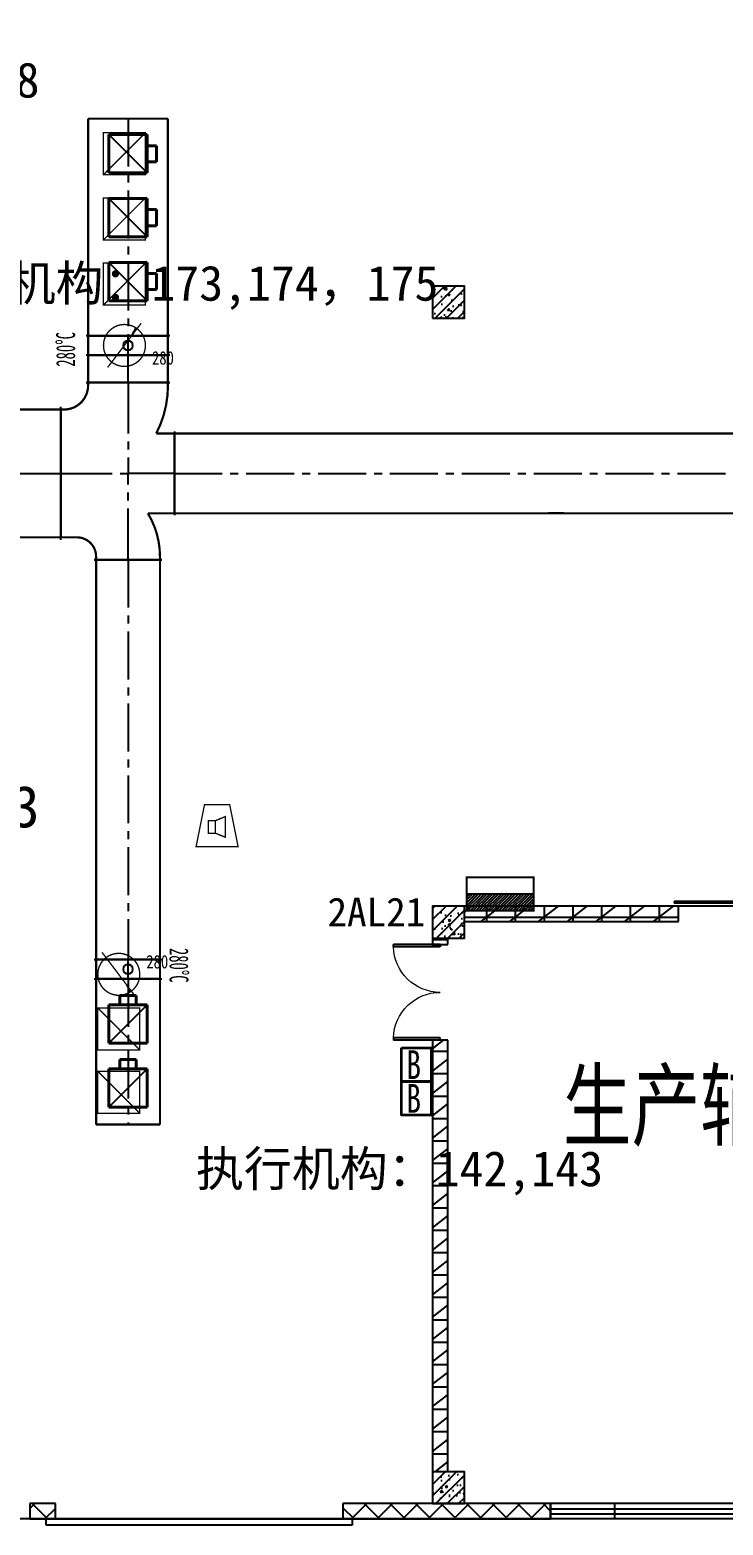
# Model space of a CAD drawing. Header units: millimetres. Extents: x -633009578 to 5705885, y -633235091 to 2571734.
# Drawn here: x 3565970 to 3576819, y 1855664 to 1879059 of the extents above; entities that cross this region are included whole.
import ezdxf

# ---------------------------------------------------------------- set-up
doc = ezdxf.new("R2010")
doc.units = ezdxf.units.MM
doc.header["$LTSCALE"] = 1000
doc.header["$MEASUREMENT"] = 0
doc.linetypes.add('CENTER2', pattern=[1.125, 0.75, -0.125, 0.125, -0.125])
doc.linetypes.add('DASH', pattern=[0.35, 0.25, -0.1])
doc.layers.get('0').update_dxf_attribs({"color": 9})
for name, color, linetype in [('000000000000电气', 7, 'Continuous'), ('A-COLUM(柱)', 255, 'Continuous'), ('A-DOOR(门）', 4, 'Continuous'), ('A-F-AREA(计算)', 5, 'Continuous'), ('A-HATH(填充)', 8, 'Continuous'), ('A-TEXT(房间)', 243, 'Continuous'), ('A-WALL(墙)', 255, 'Continuous'), ('A-WINDOW（窗）', 4, 'Continuous'), ('DUCT-排烟中心线', 5, 'CENTER2'), ('DUCT-排烟法兰', 4, 'Continuous'), ('DUCT-排烟管', 2, 'Continuous'), ('DUCT-排烟管端线', 4, 'Continuous'), ('DUCT-排烟阀门', 7, 'Continuous'), ('DUCT-排风风口', 7, 'Continuous'), ('HVAC-water Dim-SF', 241, 'Continuous'), ('WALL', 9, 'Continuous'), ('电-强电平面-标注', 3, 'Continuous'), ('设备-消防', 3, 'Continuous'), ('设备-箱柜', 3, 'Continuous')]:
    doc.layers.add(name, color=color, linetype=linetype)
doc.styles.add('_TCH', font='simhei.ttf', dxfattribs={"width": 0.75, "bigfont": 'hztxt.shx'})
doc.styles.add('_THVAC_DIM', font='simhei.ttf', dxfattribs={"width": 0.8, "height": 3.5, "bigfont": 'HZTXT'})
doc.styles.add('ELEC-DIM', font='simhei.ttf')
doc.styles.add('IDQSTYLE', font='simhei.ttf', dxfattribs={"width": 0.707, "bigfont": 'hztxt.shx'})
doc.styles.add('SF', font='simhei.ttf', dxfattribs={"width": 0.75, "bigfont": '@@@hztxt.shx'})
doc.styles.get("Standard").update_dxf_attribs({"font": 'simhei.ttf', "bigfont": 'hztxt.shx'})
doc.styles.add('宋体', font='simhei.ttf')
pattern_1 = [(45, (1102421.475196039, 677977.5160347573), (-200.0002033111466, 200.0002033111467), []), (135, (1102421.475196039, 677977.5160347573), (-200.0002033111467, -200.0002033111466), [])]
pattern_2 = [(0, (1102221.475196039, 677977.5160347573), (0, 350), []), (37.875, (1102621.475196039, 677977.5160347573), (-169.61527734408, 218.0766567528281), []), (90, (1102621.475196039, 677977.5160347573), (-450, 2.755455298081545e-14), [])]

# ---------------------------------------------------------------- blocks, each defined once
blk = doc.blocks.new('HC001298')
at = {"color": 0, "linetype": 'Continuous', "const_width": 0.2}
blk.add_lwpolyline([(-3.125, 3.125), (3.125, 3.125), (3.125, -3.125), (-3.125, -3.125)], close=True, dxfattribs=at)
blk.add_lwpolyline([(-3.125, -3.125), (3.125, 3.125)], dxfattribs=at)
at = {"color": 0, "style": 'IDQSTYLE', "width": 0.7}
blk.add_attdef('PSFHATT', (5.125, -3.125), '', height=2.5, dxfattribs=at)
blk = doc.blocks.new('HC001303')
at = {"color": 0, "linetype": 'Continuous'}
blk.add_line((1.147673841419251, 1.538953517481514), (1.735401947549264, 2.599742189978989), dxfattribs=at)
at = {"color": 0, "linetype": 'Continuous', "const_width": 0.2}
blk.add_lwpolyline([(2.673745217742495e-14, -3.125, 0.1989123673796571), (2.209708691207992, -2.209708691207937, 0.1989123673796571), (3.125000000000028, -4.323120637516818e-16, 0.1989123673796568), (2.209708691207993, 2.209708691207993, 0.1989123673796569), (2.841876514387939e-14, 3.125, 0.1989123673796569), (-2.209708691207936, 2.209708691207994, 0.1989123673796568), (-3.124999999999972, 2.10353517373855e-15, 0.1989123673796572), (-2.209708691207937, -2.209708691207936, 0.1989123673796571)], format="xyb", close=True, dxfattribs=at)
blk.add_lwpolyline([(-2.500110713345594, -3.281016827298258), (2.47847216535268, 3.297393019579605)], dxfattribs=at)
at = {"color": 0, "style": 'IDQSTYLE', "width": 0.7}
for tag, p in [('280', (4.109408226946883, -2.854615367737885)), ('PSFHATT', (5.125000010000028, -3.281016827298258))]:
    blk.add_attdef(tag, p, '', height=2, dxfattribs=at)
blk = doc.blocks.new('HC001213')
at = {"color": 0, "linetype": 'Continuous', "const_width": 0.2}
blk.add_lwpolyline([(-1.875, 3.125), (1.875, 3.125), (3.125, -3.125), (-3.125, -3.125)], close=True, dxfattribs=at)
for points in [[(-1.293653517016746, 0.7382802506738564), (-0.243653517016746, 0.7382802506738564), (-0.243653517016746, -1.136719749326144), (-1.293653517016746, -1.136719749326144), (-1.293653517016746, 0.7382802506738564)], [(-0.243653517016746, 0.7382802506738564), (1.231346482983254, 1.338280250673856), (1.231346482983254, -1.736719749326144), (-0.243653517016746, -1.136719749326144)]]:
    blk.add_lwpolyline(points, dxfattribs=at)
at = {"color": 0, "style": 'IDQSTYLE', "width": 0.7}
blk.add_attdef('PSFHATT', (5.125, -3.125), '', height=2.5, dxfattribs=at)
blk = doc.blocks.new('*X27')
at = {"color": 0}
for p, q in [((99.8306862801869, 192.7445173280992), (101.9907448318158, 194.9045758797282)), ((99.8306862801869, 193.1687813968112), (101.5664807631039, 194.9045758797282)), ((99.8306862801869, 193.5930454655231), (101.142216694392, 194.9045758797282)), ((99.8306862801869, 194.017309534235), (100.71795262568, 194.9045758797282)), ((99.8306862801869, 194.441573602947), (100.2936885569681, 194.9045758797282)), ((99.8306862801869, 194.8658376716589), (99.86942448825616, 194.9045758797282)), ((99.91500890052772, 192.4045758797282), (102.4150089005277, 194.9045758797282)), ((100.3392729692396, 192.4045758797282), (102.8392729692397, 194.9045758797282)), ((100.7635370379516, 192.4045758797282), (103.2635370379516, 194.9045758797282)), ((101.1878011066635, 192.4045758797282), (103.6878011066635, 194.9045758797282)), ((101.6120651753754, 192.4045758797282), (104.1120651753754, 194.9045758797282)), ((102.0363292440874, 192.4045758797282), (104.5363292440874, 194.9045758797282)), ((102.4605933127993, 192.4045758797282), (104.9605933127993, 194.9045758797282)), ((102.8848573815112, 192.4045758797282), (105.3848573815112, 194.9045758797282)), ((103.3091214502232, 192.4045758797282), (105.8091214502232, 194.9045758797282)), ((103.7333855189351, 192.4045758797282), (106.2333855189351, 194.9045758797282)), ((104.157649587647, 192.4045758797282), (106.657649587647, 194.9045758797282)), ((104.5819136563589, 192.4045758797282), (107.0819136563589, 194.9045758797282)), ((105.0061777250709, 192.4045758797282), (107.5061777250709, 194.9045758797282)), ((105.4304417937828, 192.4045758797282), (107.9304417937828, 194.9045758797282)), ((105.8547058624947, 192.4045758797282), (108.3547058624947, 194.9045758797282)), ((106.2789699312067, 192.4045758797282), (108.7789699312067, 194.9045758797282)), ((106.7032339999186, 192.4045758797282), (109.2032339999186, 194.9045758797282)), ((107.1274980686305, 192.4045758797282), (109.6274980686305, 194.9045758797282)), ((107.5517621373425, 192.4045758797282), (109.8306862801869, 194.6835000225726)), ((107.9760262060544, 192.4045758797282), (109.8306862801869, 194.2592359538607)), ((108.4002902747663, 192.4045758797282), (109.8306862801869, 193.8349718851487)), ((108.8245543434782, 192.4045758797282), (109.8306862801869, 193.4107078164368)), ((109.2488184121902, 192.4045758797282), (109.8306862801869, 192.9864437477249)), ((109.6730824809021, 192.4045758797282), (109.8306862801869, 192.562179679013))]:
    blk.add_line(p, q, dxfattribs=at)
blk = doc.blocks.new('HC000427')
at = {"color": 0, "linetype": 'Continuous', "const_width": 0.3}
blk.add_lwpolyline([(5, 2.5), (-5, 2.5), (-5, -2.5), (5, -2.5)], close=True, dxfattribs=at)
blk.add_lwpolyline([(5, 0), (-5, 0)], dxfattribs=at)
at = {"color": 0, "linetype": 'Continuous'}
blk.add_blockref('*X27', (-104.8306862801869, -194.9045758797282), dxfattribs=at)
at = {"color": 0, "style": 'IDQSTYLE', "width": 0.7}
blk.add_attdef('PSFHATT', (7, -2.5), '', height=2.5, dxfattribs=at)
blk = doc.blocks.new('$TCHSYS$WIN2D')
for p, q in [((-0.5, 0.5), (0.5, 0.5)), ((0.5, 0.5), (0.4999999999999998, -0.5)), ((0.5, 0.1666666666666666), (-0.5, 0.1666666666666666)), ((0.5, -0.1666666666666667), (-0.5, -0.1666666666666667)), ((-0.4999999999999999, -0.5), (0.5, -0.5))]:
    blk.add_line(p, q)
blk = doc.blocks.new('$DorLib2D$00000126')
at = {"color": 0, "linetype": 'Continuous'}
for p, q in [((-0.5319999999956053, 0.5), (-0.5319999999956053, 0.900000000000091)), ((0.5320000000047003, 0.900000000000091), (0.5320000000047003, 0.5000000000002274))]:
    blk.add_line(p, q, dxfattribs=at)
at = {"color": 0, "linetype": 'DASH'}
for p, q in [((-0.5319999999956053, 0.900000000000091), (0.5320000000047003, 0.900000000000091)), ((-0.5319999999956053, 0.5), (0.5320000000047003, 0.5000000000002274))]:
    blk.add_line(p, q, dxfattribs=at)
blk = doc.blocks.new('$DORLIB2D$00000127')
at = {"color": 0}
for points in [[(-0.5333333333328483, 0.7948983154366971), (-0.5333333333328483, 0.690405644187237)], [(-0.03333333333284827, 0.7948983154366971), (-0.5333333333328483, 0.7948983154366971)], [(-0.03333333333284827, 0.7948983154366971), (-0.03333333333284827, 0.690405644187237)], [(0.5333333333328483, 0.7948983154366971), (0.03333333333284827, 0.7948983154366971)], [(0.03333333333284827, 0.7948983154366971), (0.03333333333284827, 0.690405644187237)], [(0.5333333333328483, 0.7948983154366971), (0.5333333333328483, 0.690405644187237)], [(-0.03333333333284827, 0.690405644187237), (-0.5333333333328483, 0.690405644187237)], [(0.5333333333328483, 0.690405644187237), (0.03333333333284827, 0.690405644187237)], [(0.5, 0.4999999999999858), (-0.5, 0.4999999999999858)]]:
    blk.add_lwpolyline(points, dxfattribs=at)
blk = doc.blocks.new('$DorLib2D$00000002')
for p, q in [((-0.5, -5.684341886080802e-17), (-0.5000000000000007, 0.4875)), ((-0.4750000000000007, 0.4875), (-0.5000000000000007, 0.4875)), ((-0.475, -2.842170943040401e-17), (-0.4750000000000007, 0.4875)), ((0.475, -2.842170943040401e-17), (0.4750000000000007, 0.4875)), ((0.4750000000000007, 0.4875), (0.5000000000000007, 0.4875)), ((0.5, -5.684341886080802e-17), (0.5000000000000007, 0.4875)), ((-0.5, -5.684341886080802e-17), (-0.475, -2.842170943040401e-17)), ((0.5, -5.684341886080802e-17), (0.475, -2.842170943040401e-17))]:
    blk.add_line(p, q)
at = {"lineweight": 13}
for centre, start, end in [((-0.4875, -4.263256414560601e-17), 0, 88.53071641864632), ((0.4875, -4.263256414560601e-17), 91.4692835813537, 180)]:
    blk.add_arc(centre, 0.4875, start, end, dxfattribs=at)
blk = doc.blocks.new('_FZH')
h = blk.add_hatch()
h.set_pattern_fill('钢筋混凝土', color=256, scale=0.1, style=0)
h.set_pattern_definition([(45, (0, 0), (-0.1767766952966369, 0.1767766952966369), []), (50, (0, 0), (0.7172601826007535, -0.06275213498259512), [0.07500000000000001, -0.8250000000000001]), (355, (0, 0), (-0.138751333613, 0.7521921337000119), [0.06, -0.66]), (100.4514, (0.05977168000000001, -0.00522934), (0.5785093817140216, 0.6894395420609536), [0.06374019, -0.701142112]), (46.1842, (0, 0.2), (1.067241048625645, -0.1655190143290181), [0.1125, -1.2375]), (96.6356, (0.088936745, 0.186206693), (0.9346627055487033, 0.9741178709004418), [0.095610288, -1.051713]), (351.1842, (0, 0.2), (0.9346619451336272, 0.9741186009253247), [0.09000000000000001, -0.9900000000000001]), (21, (0.1, 0.15), (0.5969070521184617, -0.4026188906653388), [0.07500000000000001, -0.8250000000000001]), (326, (0.1, 0.15), (0.2433153319215824, 0.7251500450468529), [0.06, -0.66]), (71.4514, (0.149742233, 0.116448394), (0.84022262858149, 0.3225304967099524), [0.06374019, -0.701142112]), (37.50000000000001, (0, 0), (0.01215985531729062, 0.3328938538313115), [0, -0.652, 0, -0.67, 0, -0.6625000000000001]), (7.499999999999999, (0, 0), (0.2630695374421486, 0.3944117118823603), [0, -0.382, 0, -0.637, 0, -0.2525]), (-32.5, (-0.223, 0), (0.533822436172409, -0.02255487173437976), [0, -0.25, 0, -0.78, 0, -1.035]), (-42.5, (-0.323, 0), (0.5831861693423862, 0.1001049823323177), [0, -0.325, 0, -0.518, 0, -0.735])])
h.paths.add_polyline_path([(-0.5, -0.5), (0.5, -0.5), (0.5, 0.5), (-0.5, 0.5)])
blk.add_lwpolyline([(-0.5, -0.5), (0.5, -0.5), (0.5, 0.5), (-0.5, 0.5)], close=True)
blk = doc.blocks.new('00000594Cent')
at = {"lineweight": -2}
blk.add_line((-218.75, 1.4210854715202e-14), (218.75, 1.4210854715202e-14), dxfattribs=at)
at = {"color": 0, "linetype": 'ByBlock', "lineweight": -2}
blk.add_circle((0, 1.4210854715202e-14), 125, dxfattribs=at)
blk = doc.blocks.new('00000594Body')
at = {"color": 0, "linetype": 'ByBlock', "lineweight": -2}
for p, q in [((-250, -500), (-249.9999999999964, 500)), ((250, 500), (-250, 500)), ((250, -500), (250.0000000000036, 500)), ((-250, -500), (250, -500))]:
    blk.add_line(p, q, dxfattribs=at)
blk = doc.blocks.new('$风口$00000116')
blk.add_line((-100, 100), (100, -100))
at = {"lineweight": 40}
for p, q in [((100, 100), (-100, 100)), ((-100, 100), (-100, -100)), ((100, -100), (100, 100)), ((-100, -100), (100, -100)), ((-41.83000000000175, -100), (-41.83000000000175, -148.9999999999982)), ((-41.83000000000175, -148.9999999999982), (41.83000000000175, -148.9999999999982)), ((41.83000000000175, -148.9999999999982), (41.83000000000175, -100))]:
    blk.add_line(p, q, dxfattribs=at)

msp = doc.modelspace()

# ---------------------------------------------------------------- hatches: boundary and pattern name
at = {"layer": 'A-HATH(填充)'}
h = msp.add_hatch(dxfattribs=at)
h.set_pattern_fill('空心砖', color=256, scale=100, style=0)
h.set_pattern_definition(pattern_2)
h.paths.add_polyline_path([(3572769.994031749, 1865349.596922424), (3572769.994031749, 1865109.596922423), (3576119.994031997, 1865109.596922408), (3576119.994031996, 1865349.596922421)])
h = msp.add_hatch(dxfattribs=at)
h.set_pattern_fill('空心砖', color=256, scale=100, style=0)
h.set_pattern_definition(pattern_2)
h.paths.add_polyline_path([(3572509.994031214, 1864849.596922424), (3572269.994031214, 1864849.596922424), (3572269.994031223, 1864749.596922615), (3572509.994031223, 1864749.596922615)])
h = msp.add_hatch(dxfattribs=at)
h.set_pattern_fill('空心砖', color=256, scale=100, style=0)
h.set_pattern_definition(pattern_2)
h.paths.add_polyline_path([(3572509.994031182, 1856499.596922424), (3572509.994031223, 1863249.596922615), (3572269.994031223, 1863249.596922615), (3572269.994031182, 1856499.596922424)])
h = msp.add_hatch(dxfattribs=at)
h.set_pattern_fill('多孔材料', color=256, scale=100, style=0)
h.set_pattern_definition(pattern_1)
h.paths.add_polyline_path([(3565969.986826289, 1855759.59692243), (3566369.986825779, 1855759.59692243), (3566369.986825779, 1855999.596922419), (3565969.986826289, 1855999.596922419)])
h = msp.add_hatch(dxfattribs=at)
h.set_pattern_fill('多孔材料', color=256, scale=100, style=0)
h.set_pattern_definition(pattern_1)
h.paths.add_polyline_path([(3570869.986826288, 1855759.59692243), (3574119.983537002, 1855759.59692243), (3574119.983537002, 1855999.596922419), (3570869.986826288, 1855999.596922419)])

# ---------------------------------------------------------------- linework, layer by layer
at = {"layer": '000000000000电气', "color": 1, "lineweight": 35}
for points in [[(3571787.115419437, 1863133.597224139), (3572247.453445231, 1863133.597224139), (3572247.453445231, 1862605.254717262), (3571787.115419437, 1862605.254717262)], [(3571787.115419437, 1862605.254717262), (3572247.453445231, 1862605.254717262), (3572247.453445231, 1862076.912210385), (3571787.115419437, 1862076.912210385)]]:
    msp.add_lwpolyline(points, close=True, dxfattribs=at)
at = {"layer": 'A-DOOR(门）'}
msp.add_line((3566369.986825959, 1855759.596922424), (3570869.986825959, 1855759.596922424), dxfattribs=at)
at = {"layer": 'A-F-AREA(计算)'}
msp.add_lwpolyline([(3534479.971570265, 1991839.59697076), (3668759.971570265, 1991839.59697076), (3668759.971570265, 1855759.59697076), (3534479.971570265, 1855759.59697076)], close=True, dxfattribs=at)
at = {"layer": 'A-HATH(填充)', "linetype": 'Continuous'}
msp.add_line((3574084.011399284, 1871502.606289609), (3574324.01139927, 1871502.606289609), dxfattribs=at)
at = {"layer": 'A-WALL(墙)'}
for p, q in [((3576119.994031996, 1865349.596922421), (3572769.994031, 1865349.59692245)), ((3576119.994031997, 1865109.596922408), (3576119.994031996, 1865349.596922421)), ((3572769.994031, 1865109.596922365), (3576119.994031997, 1865109.596922408)), ((3572269.994030988, 1864849.596922453), (3572269.994031223, 1864749.596922615)), ((3572269.994031223, 1864749.596922615), (3572509.994031223, 1864749.596922615)), ((3572509.994031223, 1864749.596922615), (3572509.994031084, 1864849.596922453)), ((3572509.994031223, 1863249.596922615), (3572269.994031223, 1863249.596922615)), ((3572269.994031223, 1863249.596922615), (3572269.994031182, 1856499.596922424)), ((3572509.994031182, 1856499.596922424), (3572509.994031223, 1863249.596922615))]:
    msp.add_line(p, q, dxfattribs=at)
at = {"layer": 'A-WINDOW（窗）'}
msp.add_lwpolyline([(3575119.983537002, 1855999.596922417), (3575119.983537002, 1855759.596922424)], dxfattribs=at)
at = {"layer": 'DUCT-排烟中心线', "color": 8}
for p, q in [((3567505.405830137, 1877671.076086348), (3567505.405830137, 1874271.64664416)), ((3567505.405830137, 1873544.727128722), (3567505.405830137, 1873971.24664416)), ((3567505.405830137, 1873544.527128722), (3567505.405830137, 1873494.527128722)), ((3567505.405830137, 1873494.527128722), (3567505.405830137, 1872119.527128722)), ((3561258.852023492, 1872119.527128722), (3566455.205830137, 1872119.527128722)), ((3566455.405830137, 1872119.527128722), (3566505.405830137, 1872119.527128722)), ((3566505.405830137, 1872119.527128722), (3567505.405830137, 1872119.527128722)), ((3567505.405830138, 1870819.527128722), (3567505.405830137, 1872119.527128722)), ((3568180.405830137, 1872119.527128722), (3567505.405830137, 1872119.527128722)), ((3568230.405830137, 1872119.527128722), (3568180.405830137, 1872119.527128722)), ((3568230.605830137, 1872119.527128722), (3582009.485994509, 1872119.527128722)), ((3567505.405830138, 1870769.527128722), (3567505.405830138, 1870819.527128722)), ((3567505.405830138, 1870769.327128722), (3567505.405830138, 1864512.670562645)), ((3567505.405830138, 1864212.270562645), (3567505.405830138, 1861931.110390527))]:
    msp.add_line(p, q, dxfattribs=at)
at = {"layer": 'DUCT-排烟法兰', "color": 8}
for p, q in [((3568160.405830137, 1874271.54664416), (3566850.405830137, 1874271.54664416)), ((3568160.405830137, 1873971.34664416), (3566850.405830137, 1873971.34664416)), ((3566850.405830137, 1873544.627128722), (3568160.405830137, 1873544.627128722)), ((3566455.305830137, 1871079.527128722), (3566455.305830137, 1873159.527128722)), ((3568230.505830138, 1872774.527128722), (3568230.505830138, 1871464.527128722)), ((3568035.405830138, 1870769.427128722), (3566975.405830138, 1870769.427128722)), ((3566975.405830138, 1870769.427128722), (3568035.405830138, 1870769.427128722)), ((3566975.405830138, 1864512.570562645), (3568035.405830138, 1864512.570562645)), ((3566975.405830138, 1864212.370562645), (3568035.405830138, 1864212.370562645))]:
    msp.add_line(p, q, dxfattribs=at)
at = {"layer": 'DUCT-排烟管', "color": 8, "const_width": 35}
for points in [[(3566880.405830137, 1877671.076086348), (3566880.405830137, 1874271.64664416)], [(3568130.405830137, 1877671.076086348), (3566880.405830137, 1877671.076086348)], [(3568130.405830137, 1874271.64664416), (3568130.405830137, 1877671.076086348)], [(3566880.405830137, 1873971.44664416), (3566880.405830137, 1874271.44664416)], [(3568130.405830137, 1874271.44664416), (3568130.405830137, 1873971.44664416)], [(3566880.405830137, 1873971.24664416), (3566880.405830137, 1873544.727128722)], [(3568130.405830137, 1873544.727128722), (3568130.405830137, 1873971.24664416)], [(3566880.405830137, 1873544.527128722), (3566880.405830137, 1873494.527128722)], [(3568130.405830137, 1873494.527128722), (3568130.405830137, 1873544.527128722)], [(3566455.205830137, 1873119.527128722), (3561258.852023492, 1873119.527128722)], [(3566505.405830137, 1873119.527128722), (3566455.405830137, 1873119.527128722)], [(3568180.405830137, 1872744.527128722), (3567946.976154471, 1872744.527128722)], [(3568230.405830137, 1872744.527128722), (3568180.405830137, 1872744.527128722)], [(3582009.485994509, 1872744.527128722), (3568230.605830137, 1872744.527128722)], [(3567816.430132302, 1871494.527128722), (3568180.405830137, 1871494.527128722)], [(3568180.405830137, 1871494.527128722), (3568230.405830137, 1871494.527128722)], [(3568230.605830137, 1871494.527128722), (3582009.485994509, 1871494.527128722)], [(3561258.852023492, 1871119.527128722), (3566455.205830137, 1871119.527128722)], [(3566455.405830137, 1871119.527128722), (3566705.405830138, 1871119.527128722)], [(3567005.405830138, 1870819.527128722), (3567005.405830138, 1870769.527128722)], [(3567005.405830138, 1870769.327128722), (3567005.405830138, 1864512.670562645)], [(3568005.405830138, 1870769.527128722), (3568005.405830138, 1870819.527128722)], [(3568005.405830138, 1864512.670562645), (3568005.405830138, 1870769.327128722)], [(3567005.405830138, 1864212.470562645), (3567005.405830138, 1864512.470562645)], [(3568005.405830138, 1864512.470562645), (3568005.405830138, 1864212.470562645)], [(3567005.405830138, 1864212.270562645), (3567005.405830138, 1861931.110390527)], [(3568005.405830138, 1861931.110390527), (3568005.405830138, 1864212.270562645)], [(3567005.405830138, 1861931.110390527), (3568005.405830138, 1861931.110390527)]]:
    msp.add_lwpolyline(points, dxfattribs=at)
for points in [[(3566505.405830137, 1873119.527128722, 0.414213562373095), (3566880.405830137, 1873494.527128722)], [(3567946.976154471, 1872744.527128722, 0.120510510833236), (3568130.405830137, 1873494.527128722)], [(3568005.405830138, 1870819.527128722, 0.1373415594037969), (3567816.430132302, 1871494.527128722)], [(3567005.405830138, 1870819.527128722, 0.4142135623733224), (3566705.405830138, 1871119.527128722)]]:
    msp.add_lwpolyline(points, format="xyb", dxfattribs=at)
at = {"layer": 'DUCT-排烟管端线', "color": 8}
for p, q in [((3566880.405830137, 1874271.64664416), (3568130.405830137, 1874271.64664416)), ((3568130.405830137, 1874271.44664416), (3566880.405830137, 1874271.44664416)), ((3568130.405830137, 1873971.44664416), (3566880.405830137, 1873971.44664416)), ((3568130.405830137, 1873971.24664416), (3566880.405830137, 1873971.24664416)), ((3566880.405830137, 1873544.727128722), (3568130.405830137, 1873544.727128722)), ((3568130.405830137, 1873544.527128722), (3566880.405830137, 1873544.527128722)), ((3566455.205830137, 1871119.527128722), (3566455.205830137, 1873119.527128722)), ((3566455.405830137, 1873119.527128722), (3566455.405830137, 1871119.527128722)), ((3568230.405830137, 1872744.527128722), (3568230.405830137, 1871494.527128722)), ((3568230.605830137, 1872744.527128722), (3568230.605830137, 1871494.527128722)), ((3567005.405830138, 1870769.527128722), (3568005.405830138, 1870769.527128722)), ((3568005.405830138, 1870769.327128722), (3567005.405830138, 1870769.327128722)), ((3567005.405830138, 1864512.670562645), (3568005.405830138, 1864512.670562645)), ((3568005.405830138, 1864512.470562645), (3567005.405830138, 1864512.470562645)), ((3568005.405830138, 1864212.470562645), (3567005.405830138, 1864212.470562645)), ((3568005.405830138, 1864212.270562645), (3567005.405830138, 1864212.270562645))]:
    msp.add_line(p, q, dxfattribs=at)
at = {"layer": 'WALL'}
for p, q in [((3566369.986825779, 1855999.596922419), (3565969.986826289, 1855999.596922419)), ((3565969.986826289, 1855999.596922419), (3565969.986826289, 1855759.59692243)), ((3566369.986825779, 1855759.59692243), (3566369.986825779, 1855999.596922419)), ((3574119.983537002, 1855999.596922419), (3570869.986826288, 1855999.596922419)), ((3570869.986826288, 1855999.596922419), (3570869.986826288, 1855759.59692243)), ((3574119.983537002, 1855759.59692243), (3574119.983537002, 1855999.596922419)), ((3565969.986826289, 1855759.59692243), (3566369.986825779, 1855759.59692243)), ((3570869.986826288, 1855759.59692243), (3574119.983537002, 1855759.59692243))]:
    msp.add_line(p, q, dxfattribs=at)

# ---------------------------------------------------------------- block references
at = {"layer": 'A-COLUM(柱)', "xscale": 500, "yscale": 500, "zscale": 500}
for p in [(3572519.994031749, 1874799.596922424), (3572519.994031749, 1865099.596922424), (3572519.994031749, 1856249.596922424)]:
    msp.add_blockref('_FZH', p, dxfattribs=at)
at = {"layer": 'A-DOOR(门）', "xscale": 2000, "yscale": 240, "zscale": 2000}
msp.add_blockref('$DORLIB2D$00000127', (3577119.994031977, 1865229.596922424), dxfattribs=at)
at = {"layer": 'A-DOOR(门）', "xscale": -1500, "yscale": 1500, "zscale": 1500, "rotation": 89.99999999999999}
msp.add_blockref('$DorLib2D$00000002', (3572389.994031182, 1863999.596922481), dxfattribs=at)
at = {"layer": 'A-DOOR(门）', "extrusion": (0, 0, -1), "xscale": -4500, "yscale": 240, "zscale": 4500, "rotation": 180}
msp.add_blockref('$DorLib2D$00000126', (-3568619.986825959, 1855879.596922424), dxfattribs=at)
at = {"layer": 'A-WINDOW（窗）', "extrusion": (0, 0, -1), "xscale": 25999.99999999977, "yscale": 240, "zscale": 25999.99999999977}
msp.add_blockref('$TCHSYS$WIN2D', (-3587119.983536978, 1855879.596922424), dxfattribs=at)
at = {"layer": 'DUCT-排烟阀门', "color": 8, "xscale": -0.6, "rotation": 270}
for name, p, yscale in [('00000594Body', (3567505.405830137, 1874121.44664416, 3000), 1.25), ('00000594Cent', (3567505.405830137, 1874121.44664416, 3000), 0.6), ('00000594Cent', (3567505.405830138, 1864362.470562645, 3000), 0.6)]:
    msp.add_blockref(name, p, dxfattribs=dict(at, yscale=yscale))
msp.add_blockref('00000594Body', (3567505.405830138, 1864362.470562645, 3000), dxfattribs=at)
at = {"layer": 'DUCT-排风风口', "color": 8, "xscale": -3, "yscale": 3}
for p, rotation in [((3567505.405830137, 1877121.446644319, 2600), 89.99999999999997), ((3567505.405830137, 1876121.446644319, 2600), 89.99999999999997), ((3567505.405830137, 1875121.446644319, 2600), 89.99999999999997), ((3567505.405830138, 1863502.291157224, 2600), 180), ((3567505.405830138, 1862502.291157224, 2600), 180)]:
    msp.add_blockref('$风口$00000116', p, dxfattribs=dict(at, rotation=rotation))
at = {"layer": '设备-消防', "xscale": 105, "yscale": 105, "zscale": 105}
for name, p in [('HC001298', (3567449.753938913, 1877121.446644336, 2600)), ('HC001298', (3567449.753938913, 1876102.5, 2600)), ('HC001298', (3567449.753938913, 1875084, 2600)), ('HC001213', (3568899.745779686, 1866609.125))]:
    msp.add_blockref(name, p, dxfattribs=at)
at = {"layer": '设备-消防'}
ref = msp.add_blockref('HC001303', (3567449.753938913, 1874122, 2600), dxfattribs=dict(at, xscale=105, yscale=105, zscale=105))
ref.add_attrib('280', '280', (3567881.241802743, 1873822.265386387, 2600), dxfattribs={"layer": '0', "color": 0, "height": 210, "width": 0.8})
ref = msp.add_blockref('HC001303', (3567360.998362739, 1864281.645417887), dxfattribs=dict(at, xscale=-105, yscale=105, zscale=105, rotation=180))
ref.add_attrib('280', '280', (3567792.486226568, 1864374.101723177), dxfattribs={"layer": '0', "color": 0, "height": 210, "width": 0.8})
at = {"layer": '设备-消防', "xscale": -105, "yscale": 105, "zscale": 105, "rotation": 180}
for p in [(3567360.998362739, 1863427.237094837), (3567360.998362739, 1862437.237094837)]:
    msp.add_blockref('HC001298', p, dxfattribs=at)
at = {"layer": '设备-箱柜', "xscale": 105, "yscale": 105, "zscale": 105}
msp.add_blockref('HC000427', (3573330.5, 1865537.999999747), dxfattribs=at)

# ---------------------------------------------------------------- texts
at = {"layer": '000000000000电气', "color": 20, "lineweight": 35, "true_color": 0xff5500, "style": '宋体'}
for s, p in [('执行机构：157,158', (3559751.31222984, 1878000.551063867)), ('执行机构：173,174，175', (3564120.795697236, 1874821.811557788)), ('执行机构：142,143', (3568569.641792182, 1860965.665619345))]:
    msp.add_text(s, height=550, dxfattribs=at).set_placement(p)
at = {"layer": '000000000000电气', "color": 2, "lineweight": 35, "style": '宋体'}
msp.add_text('手报：113', height=650, dxfattribs=at).set_placement((3562134.215950486, 1866581.78125))
at = {"layer": 'A-TEXT(房间)', "style": '_TCH', "width": 0.75}
msp.add_text('生产辅房', height=1050, dxfattribs=at).set_placement((3574312.777254505, 1861706.173116858))
at = {"layer": 'DUCT-排烟阀门', "color": 8, "style": '_THVAC_DIM', "width": 0.5647058823529412}
for rotation, p in [(90, (3566677.542071031, 1873789.44664416, 3000)), (270, (3568155.405830138, 1864694.470562645, 3000))]:
    msp.add_text('280%%dC', height=297.5, rotation=rotation, dxfattribs=at).set_placement(p)
at = {"layer": 'HVAC-water Dim-SF', "linetype": 'Continuous', "style": 'SF', "width": 0.75}
for p in [(3571862.001083257, 1862643.751377558, 5600), (3571862.001083257, 1862115.408870681, 5600)]:
    msp.add_text('B', height=450, dxfattribs=at).set_placement(p)
at = {"layer": '电-强电平面-标注', "style": 'ELEC-DIM'}
msp.add_text('2AL21', height=450, dxfattribs=at).set_placement((3570627.5, 1865032.999999747))

doc.saveas('drawing.dxf')
